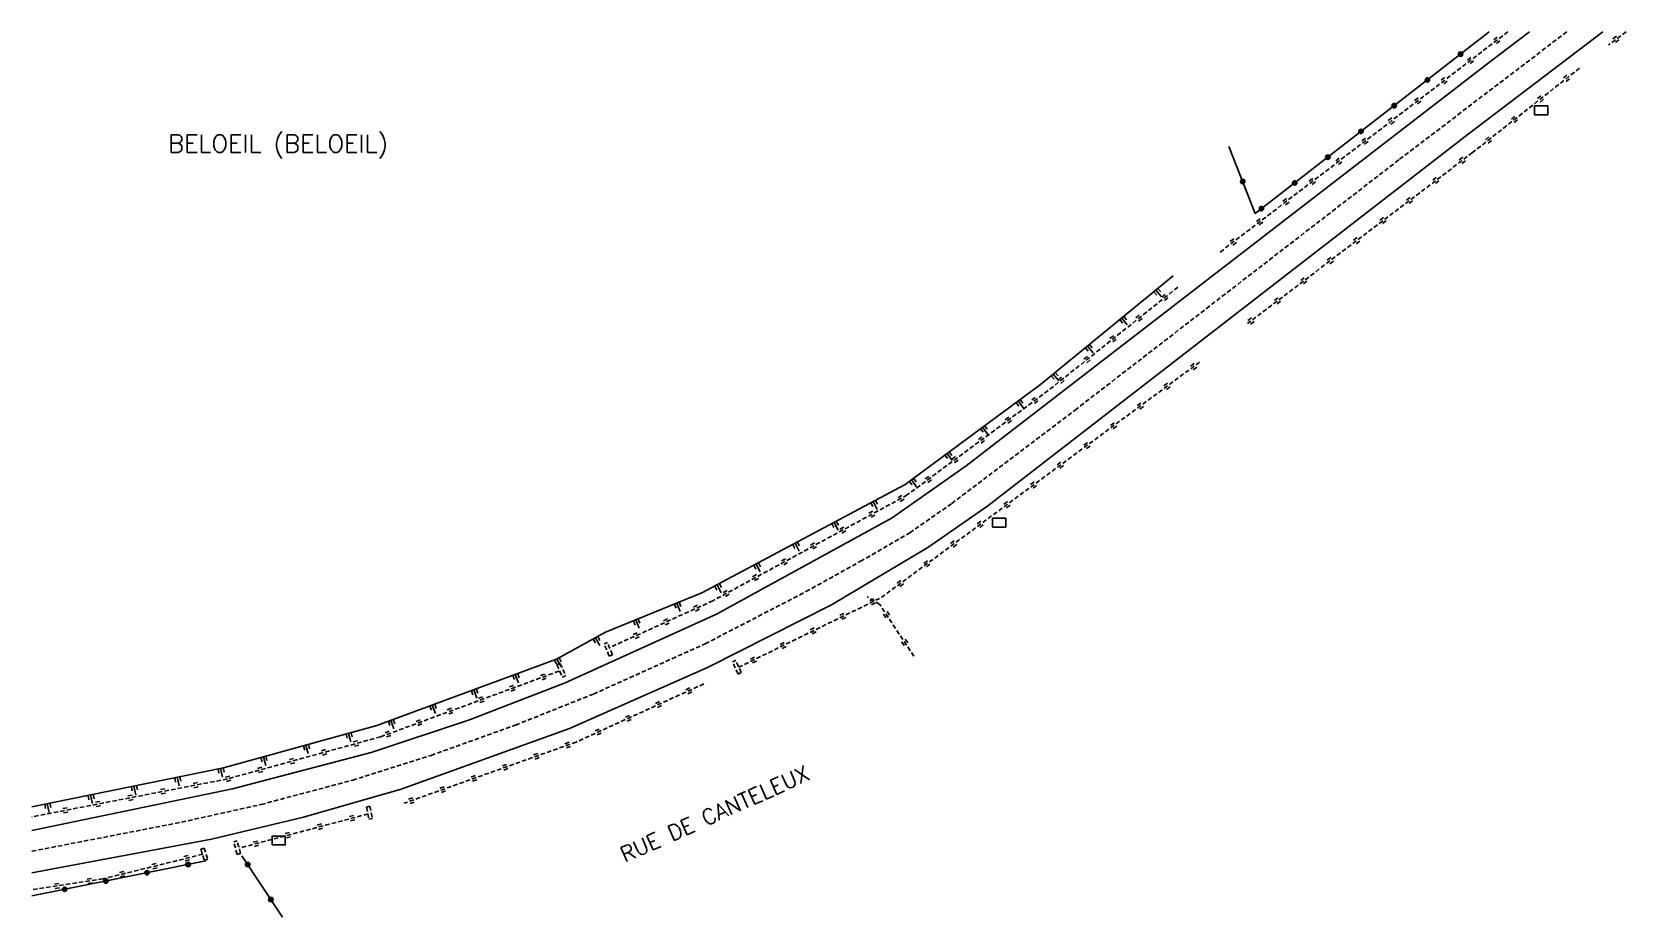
# Model space of a CAD drawing. Header units: millimetres. Extents: x 105000 to 106000, y 137997 to 139000.
# Drawn here: x 105000 to 105180.2, y 138899.9 to 139000 of the extents above; entities that cross this region are included whole.
import ezdxf
from ezdxf.enums import TextEntityAlignment as Align

# ---------------------------------------------------------------- set-up
doc = ezdxf.new("R2010")
doc.units = ezdxf.units.MM
doc.linetypes.add('DASHED', pattern=[0.75, 0.5, -0.25])
doc.layers.get('0').update_dxf_attribs({"linetype": 'CONTINUOUS'})
for name, color, linetype in [('W0001', 6, 'DASHED'), ('W0008', 7, 'CONTINUOUS'), ('W0112', 1, 'DASHED'), ('W0211', 2, 'CONTINUOUS'), ('W0220', 5, 'DASHED'), ('W0322', 7, 'CONTINUOUS'), ('W0980', 7, 'CONTINUOUS'), ('W0989', 7, 'CONTINUOUS'), ('W1471', 7, 'CONTINUOUS')]:
    doc.layers.add(name, color=color, linetype=linetype)
doc.styles.get("Standard").update_dxf_attribs({"font": 'romans.shx', "width": 0.85})

# ---------------------------------------------------------------- blocks, each defined once
blk = doc.blocks.new('T1471')
at = {"color": 0, "linetype": 'Continuous', "flags": 128}
blk.add_lwpolyline([(-0.75, -0.5), (-0.75, 0.5), (0.75, 0.5), (0.75, -0.5), (-0.75, -0.5)], dxfattribs=at)
blk = doc.blocks.new('t322o')
at = {"color": 0, "linetype": 'Continuous'}
for radius in [0.25, 0.15]:
    blk.add_circle((0, 0), radius, dxfattribs=at)
blk = doc.blocks.new('t220o')
at = {"color": 0, "linetype": 'Continuous'}
for p, q in [((-0.25, 0.25), (0.25, 0.25)), ((-0.25, -0.25), (0.25, -0.25))]:
    blk.add_line(p, q, dxfattribs=at)
blk = doc.blocks.new('t211o')
at = {"color": 0, "linetype": 'Continuous'}
for p, q in [((-0.29, 0.5), (-0.29, 0)), ((0, 1), (0, 0)), ((0.29, 0.5), (0.29, 0))]:
    blk.add_line(p, q, dxfattribs=at)

msp = doc.modelspace()

# ---------------------------------------------------------------- linework, layer by layer
at = {"layer": 'W0001'}
msp.add_lwpolyline([(105000, 138907.36), (105016.93, 138910.65), (105025.92, 138912.65), (105036.27, 138915.4), (105045.14, 138918.2), (105054.68, 138921.63), (105063.48, 138925.13), (105076.13, 138930.82), (105087.52, 138936.71), (105093.68, 138940.14), (105099.25, 138943.37), (105104, 138946.67), (105117.94, 138957.24), (105154.64, 138985.6), (105173.53, 139000)], dxfattribs=at)
at = {"layer": 'W0008'}
for points in [[(105000, 138909.7), (105022.68, 138914.41), (105038.35, 138918.54), (105049.46, 138922.22), (105060.3, 138926.42), (105077.42, 138934.16), (105097.28, 138945.04), (105105.62, 138950.92), (105164.8, 138996.59), (105169.32, 139000)], [(105000, 138904.93), (105020.29, 138908.71), (105030.72, 138911.2), (105041.76, 138914.37), (105060.78, 138921.23), (105076.39, 138928.14), (105090.4, 138935.23), (105101.31, 138941.7), (105108.1, 138946.43), (105162.39, 138988.45), (105177.62, 139000)]]:
    msp.add_lwpolyline(points, dxfattribs=at)
at = {"layer": 'W0112'}
for points in [[(105065.65, 138929.58), (105065.28, 138929.43), (105064.7, 138930.8), (105065.07, 138930.95), (105065.07, 138930.95), (105065.07, 138930.95), (105065.07, 138930.95), (105065.07, 138930.95), (105065.07, 138930.95), (105065.07, 138930.95), (105065.07, 138930.95), (105065.07, 138930.95), (105065.07, 138930.95), (105065.07, 138930.95), (105065.07, 138930.95), (105065.07, 138930.95), (105065.07, 138930.95), (105065.07, 138930.95), (105065.07, 138930.95), (105065.07, 138930.95), (105065.07, 138930.95), (105065.07, 138930.95), (105065.07, 138930.95), (105065.07, 138930.95), (105065.07, 138930.95), (105065.07, 138930.95), (105065.07, 138930.95), (105065.07, 138930.95), (105065.07, 138930.95), (105065.07, 138930.95), (105065.07, 138930.95), (105065.07, 138930.95), (105065.07, 138930.95), (105065.07, 138930.95), (105065.07, 138930.95), (105065.07, 138930.95), (105065.07, 138930.95), (105065.07, 138930.95), (105065.07, 138930.95), (105065.07, 138930.95), (105065.07, 138930.95), (105065.07, 138930.95), (105065.07, 138930.95), (105065.07, 138930.95), (105065.07, 138930.95), (105065.07, 138930.95), (105065.07, 138930.95), (105065.07, 138930.95), (105065.07, 138930.95), (105065.07, 138930.95), (105065.07, 138930.95), (105065.07, 138930.95), (105065.07, 138930.95), (105065.07, 138930.95), (105065.07, 138930.95), (105065.07, 138930.95), (105065.07, 138930.95), (105065.07, 138930.95), (105065.07, 138930.95), (105065.07, 138930.95), (105065.07, 138930.95), (105065.07, 138930.95), (105065.07, 138930.95), (105065.07, 138930.95), (105065.07, 138930.95), (105065.07, 138930.95), (105065.07, 138930.95), (105065.07, 138930.95), (105065.07, 138930.95), (105065.07, 138930.95), (105065.07, 138930.95), (105065.07, 138930.95), (105065.07, 138930.95), (105065.07, 138930.95), (105065.07, 138930.95), (105065.07, 138930.95), (105065.07, 138930.95), (105065.07, 138930.95), (105065.07, 138930.95), (105065.07, 138930.95), (105065.07, 138930.95), (105065.07, 138930.95), (105065.07, 138930.95), (105065.07, 138930.95), (105065.07, 138930.95), (105065.07, 138930.95), (105065.07, 138930.95), (105065.07, 138930.95), (105065.07, 138930.95), (105065.07, 138930.95), (105065.07, 138930.95), (105065.07, 138930.95), (105065.07, 138930.95), (105065.07, 138930.95), (105065.07, 138930.95), (105065.07, 138930.95), (105065.07, 138930.95), (105065.07, 138930.95), (105065.07, 138930.95), (105065.07, 138930.95), (105065.07, 138930.95), (105065.07, 138930.95), (105065.07, 138930.95), (105065.07, 138930.95), (105065.07, 138930.95), (105065.07, 138930.95), (105065.07, 138930.95), (105065.07, 138930.95), (105065.07, 138930.95), (105065.07, 138930.95), (105065.07, 138930.95), (105065.07, 138930.95), (105065.07, 138930.95), (105065.07, 138930.95), (105065.07, 138930.95), (105065.07, 138930.95), (105065.07, 138930.95), (105065.07, 138930.95), (105065.07, 138930.95), (105065.07, 138930.95)], [(105065.65, 138929.58), (105065.07, 138930.95), (105065.07, 138930.95), (105065.07, 138930.95), (105065.07, 138930.95), (105065.07, 138930.95), (105065.07, 138930.95), (105065.07, 138930.95), (105065.07, 138930.95), (105065.07, 138930.95), (105065.07, 138930.95), (105065.07, 138930.95), (105065.07, 138930.95), (105065.07, 138930.95), (105065.07, 138930.95), (105065.07, 138930.95), (105065.07, 138930.95), (105065.07, 138930.95), (105065.07, 138930.95), (105065.07, 138930.95), (105065.07, 138930.95), (105065.07, 138930.95), (105065.07, 138930.95), (105065.07, 138930.95), (105065.07, 138930.95), (105065.07, 138930.95), (105065.07, 138930.95), (105065.07, 138930.95), (105065.07, 138930.95), (105065.07, 138930.95), (105065.07, 138930.95), (105065.07, 138930.95), (105065.07, 138930.95), (105065.07, 138930.95), (105065.07, 138930.95), (105065.07, 138930.95), (105065.07, 138930.95), (105065.07, 138930.95), (105065.07, 138930.95), (105065.07, 138930.95), (105065.07, 138930.95), (105065.07, 138930.95), (105065.07, 138930.95), (105065.07, 138930.95), (105065.07, 138930.95), (105065.07, 138930.95), (105065.07, 138930.95), (105065.07, 138930.95), (105065.07, 138930.95), (105065.07, 138930.95), (105065.07, 138930.95), (105065.07, 138930.95), (105065.07, 138930.95), (105065.07, 138930.95), (105065.07, 138930.95), (105065.07, 138930.95), (105065.07, 138930.95), (105065.07, 138930.95), (105065.07, 138930.95), (105065.07, 138930.95), (105065.07, 138930.95), (105065.07, 138930.95), (105065.07, 138930.95), (105065.07, 138930.95), (105065.07, 138930.95), (105065.07, 138930.95), (105065.07, 138930.95), (105065.07, 138930.95), (105065.07, 138930.95), (105065.07, 138930.95), (105065.07, 138930.95), (105065.07, 138930.95), (105065.07, 138930.95), (105065.07, 138930.95), (105065.07, 138930.95), (105065.07, 138930.95), (105065.07, 138930.95), (105065.07, 138930.95), (105065.07, 138930.95), (105065.07, 138930.95), (105065.07, 138930.95), (105065.07, 138930.95), (105065.07, 138930.95), (105065.07, 138930.95), (105065.07, 138930.95), (105065.07, 138930.95), (105065.07, 138930.95), (105065.07, 138930.95), (105065.07, 138930.95), (105065.07, 138930.95), (105065.07, 138930.95), (105065.07, 138930.95), (105065.07, 138930.95), (105065.07, 138930.95), (105065.07, 138930.95), (105065.07, 138930.95), (105065.07, 138930.95), (105065.07, 138930.95), (105065.07, 138930.95), (105065.07, 138930.95), (105065.07, 138930.95), (105065.07, 138930.95), (105065.07, 138930.95), (105065.07, 138930.95), (105065.07, 138930.95), (105065.07, 138930.95), (105065.07, 138930.95), (105065.07, 138930.95), (105065.07, 138930.95), (105065.07, 138930.95), (105065.07, 138930.95), (105065.07, 138930.95), (105065.07, 138930.95), (105065.07, 138930.95), (105065.07, 138930.95), (105065.07, 138930.95), (105065.07, 138930.95), (105065.07, 138930.95), (105065.07, 138930.95), (105065.07, 138930.95)], [(105059.37, 138928.43), (105059.74, 138928.59), (105060.34, 138927.21), (105059.97, 138927.05), (105059.97, 138927.05), (105059.97, 138927.05), (105059.97, 138927.05), (105059.97, 138927.05), (105059.97, 138927.05), (105059.97, 138927.05), (105059.97, 138927.05), (105059.97, 138927.05), (105059.97, 138927.05), (105059.97, 138927.05), (105059.97, 138927.05), (105059.97, 138927.05), (105059.97, 138927.05), (105059.97, 138927.05), (105059.97, 138927.05), (105059.97, 138927.05), (105059.97, 138927.05), (105059.97, 138927.05), (105059.97, 138927.05), (105059.97, 138927.05), (105059.97, 138927.05), (105059.97, 138927.05), (105059.97, 138927.05), (105059.97, 138927.05), (105059.97, 138927.05), (105059.97, 138927.05), (105059.97, 138927.05), (105059.97, 138927.05), (105059.97, 138927.05), (105059.97, 138927.05), (105059.97, 138927.05), (105059.97, 138927.05), (105059.97, 138927.05), (105059.97, 138927.05), (105059.97, 138927.05), (105059.97, 138927.05), (105059.97, 138927.05), (105059.97, 138927.05), (105059.97, 138927.05), (105059.97, 138927.05), (105059.97, 138927.05), (105059.97, 138927.05), (105059.97, 138927.05), (105059.97, 138927.05), (105059.97, 138927.05), (105059.97, 138927.05), (105059.97, 138927.05), (105059.97, 138927.05), (105059.97, 138927.05), (105059.97, 138927.05), (105059.97, 138927.05), (105059.97, 138927.05), (105059.97, 138927.05), (105059.97, 138927.05), (105059.97, 138927.05), (105059.97, 138927.05), (105059.97, 138927.05), (105059.97, 138927.05), (105059.97, 138927.05), (105059.97, 138927.05), (105059.97, 138927.05), (105059.97, 138927.05), (105059.97, 138927.05), (105059.97, 138927.05), (105059.97, 138927.05), (105059.97, 138927.05), (105059.97, 138927.05), (105059.97, 138927.05), (105059.97, 138927.05), (105059.97, 138927.05), (105059.97, 138927.05), (105059.97, 138927.05), (105059.97, 138927.05), (105059.97, 138927.05), (105059.97, 138927.05), (105059.97, 138927.05), (105059.97, 138927.05), (105059.97, 138927.05), (105059.97, 138927.05), (105059.97, 138927.05), (105059.97, 138927.05), (105059.97, 138927.05), (105059.97, 138927.05), (105059.97, 138927.05), (105059.97, 138927.05), (105059.97, 138927.05), (105059.97, 138927.05), (105059.97, 138927.05), (105059.97, 138927.05), (105059.97, 138927.05), (105059.97, 138927.05), (105059.97, 138927.05), (105059.97, 138927.05), (105059.97, 138927.05), (105059.97, 138927.05), (105059.97, 138927.05), (105059.97, 138927.05), (105059.97, 138927.05), (105059.97, 138927.05), (105059.97, 138927.05), (105059.97, 138927.05), (105059.97, 138927.05), (105059.97, 138927.05), (105059.97, 138927.05), (105059.97, 138927.05), (105059.97, 138927.05), (105059.97, 138927.05), (105059.97, 138927.05), (105059.97, 138927.05), (105059.97, 138927.05), (105059.97, 138927.05), (105059.97, 138927.05), (105059.97, 138927.05), (105059.97, 138927.05), (105059.97, 138927.05), (105059.97, 138927.05)], [(105059.37, 138928.43), (105059.97, 138927.05), (105059.97, 138927.05), (105059.97, 138927.05), (105059.97, 138927.05), (105059.97, 138927.05), (105059.97, 138927.05), (105059.97, 138927.05), (105059.97, 138927.05), (105059.97, 138927.05), (105059.97, 138927.05), (105059.97, 138927.05), (105059.97, 138927.05), (105059.97, 138927.05), (105059.97, 138927.05), (105059.97, 138927.05), (105059.97, 138927.05), (105059.97, 138927.05), (105059.97, 138927.05), (105059.97, 138927.05), (105059.97, 138927.05), (105059.97, 138927.05), (105059.97, 138927.05), (105059.97, 138927.05), (105059.97, 138927.05), (105059.97, 138927.05), (105059.97, 138927.05), (105059.97, 138927.05), (105059.97, 138927.05), (105059.97, 138927.05), (105059.97, 138927.05), (105059.97, 138927.05), (105059.97, 138927.05), (105059.97, 138927.05), (105059.97, 138927.05), (105059.97, 138927.05), (105059.97, 138927.05), (105059.97, 138927.05), (105059.97, 138927.05), (105059.97, 138927.05), (105059.97, 138927.05), (105059.97, 138927.05), (105059.97, 138927.05), (105059.97, 138927.05), (105059.97, 138927.05), (105059.97, 138927.05), (105059.97, 138927.05), (105059.97, 138927.05), (105059.97, 138927.05), (105059.97, 138927.05), (105059.97, 138927.05), (105059.97, 138927.05), (105059.97, 138927.05), (105059.97, 138927.05), (105059.97, 138927.05), (105059.97, 138927.05), (105059.97, 138927.05), (105059.97, 138927.05), (105059.97, 138927.05), (105059.97, 138927.05), (105059.97, 138927.05), (105059.97, 138927.05), (105059.97, 138927.05), (105059.97, 138927.05), (105059.97, 138927.05), (105059.97, 138927.05), (105059.97, 138927.05), (105059.97, 138927.05), (105059.97, 138927.05), (105059.97, 138927.05), (105059.97, 138927.05), (105059.97, 138927.05), (105059.97, 138927.05), (105059.97, 138927.05), (105059.97, 138927.05), (105059.97, 138927.05), (105059.97, 138927.05), (105059.97, 138927.05), (105059.97, 138927.05), (105059.97, 138927.05), (105059.97, 138927.05), (105059.97, 138927.05), (105059.97, 138927.05), (105059.97, 138927.05), (105059.97, 138927.05), (105059.97, 138927.05), (105059.97, 138927.05), (105059.97, 138927.05), (105059.97, 138927.05), (105059.97, 138927.05), (105059.97, 138927.05), (105059.97, 138927.05), (105059.97, 138927.05), (105059.97, 138927.05), (105059.97, 138927.05), (105059.97, 138927.05), (105059.97, 138927.05), (105059.97, 138927.05), (105059.97, 138927.05), (105059.97, 138927.05), (105059.97, 138927.05), (105059.97, 138927.05), (105059.97, 138927.05), (105059.97, 138927.05), (105059.97, 138927.05), (105059.97, 138927.05), (105059.97, 138927.05), (105059.97, 138927.05), (105059.97, 138927.05), (105059.97, 138927.05), (105059.97, 138927.05), (105059.97, 138927.05), (105059.97, 138927.05), (105059.97, 138927.05), (105059.97, 138927.05), (105059.97, 138927.05), (105059.97, 138927.05), (105059.97, 138927.05), (105059.97, 138927.05), (105059.97, 138927.05)], [(105080.2, 138927.57), (105079.84, 138927.4), (105079.21, 138928.78), (105079.57, 138928.94), (105079.57, 138928.94), (105079.57, 138928.94), (105079.57, 138928.94), (105079.57, 138928.94), (105079.57, 138928.94), (105079.57, 138928.94), (105079.57, 138928.94), (105079.57, 138928.94), (105079.57, 138928.94), (105079.57, 138928.94), (105079.57, 138928.94), (105079.57, 138928.94), (105079.57, 138928.94), (105079.57, 138928.94), (105079.57, 138928.94), (105079.57, 138928.94), (105079.57, 138928.94), (105079.57, 138928.94), (105079.57, 138928.94), (105079.57, 138928.94), (105079.57, 138928.94), (105079.57, 138928.94), (105079.57, 138928.94), (105079.57, 138928.94), (105079.57, 138928.94), (105079.57, 138928.94), (105079.57, 138928.94), (105079.57, 138928.94), (105079.57, 138928.94), (105079.57, 138928.94), (105079.57, 138928.94), (105079.57, 138928.94), (105079.57, 138928.94), (105079.57, 138928.94), (105079.57, 138928.94), (105079.57, 138928.94), (105079.57, 138928.94), (105079.57, 138928.94), (105079.57, 138928.94), (105079.57, 138928.94), (105079.57, 138928.94), (105079.57, 138928.94), (105079.57, 138928.94), (105079.57, 138928.94), (105079.57, 138928.94), (105079.57, 138928.94), (105079.57, 138928.94), (105079.57, 138928.94), (105079.57, 138928.94), (105079.57, 138928.94), (105079.57, 138928.94), (105079.57, 138928.94), (105079.57, 138928.94), (105079.57, 138928.94), (105079.57, 138928.94), (105079.57, 138928.94), (105079.57, 138928.94), (105079.57, 138928.94), (105079.57, 138928.94), (105079.57, 138928.94), (105079.57, 138928.94), (105079.57, 138928.94), (105079.57, 138928.94), (105079.57, 138928.94), (105079.57, 138928.94), (105079.57, 138928.94), (105079.57, 138928.94), (105079.57, 138928.94), (105079.57, 138928.94), (105079.57, 138928.94), (105079.57, 138928.94), (105079.57, 138928.94), (105079.57, 138928.94), (105079.57, 138928.94), (105079.57, 138928.94), (105079.57, 138928.94), (105079.57, 138928.94), (105079.57, 138928.94), (105079.57, 138928.94), (105079.57, 138928.94), (105079.57, 138928.94), (105079.57, 138928.94), (105079.57, 138928.94), (105079.57, 138928.94), (105079.57, 138928.94), (105079.57, 138928.94), (105079.57, 138928.94), (105079.57, 138928.94), (105079.57, 138928.94), (105079.57, 138928.94), (105079.57, 138928.94), (105079.57, 138928.94), (105079.57, 138928.94), (105079.57, 138928.94), (105079.57, 138928.94), (105079.57, 138928.94), (105079.57, 138928.94), (105079.57, 138928.94), (105079.57, 138928.94), (105079.57, 138928.94), (105079.57, 138928.94), (105079.57, 138928.94), (105079.57, 138928.94), (105079.57, 138928.94), (105079.57, 138928.94), (105079.57, 138928.94), (105079.57, 138928.94), (105079.57, 138928.94), (105079.57, 138928.94), (105079.57, 138928.94), (105079.57, 138928.94), (105079.57, 138928.94), (105079.57, 138928.94), (105079.57, 138928.94), (105079.57, 138928.94), (105079.57, 138928.94)], [(105080.2, 138927.57), (105079.57, 138928.94), (105079.57, 138928.94), (105079.57, 138928.94), (105079.57, 138928.94), (105079.57, 138928.94), (105079.57, 138928.94), (105079.57, 138928.94), (105079.57, 138928.94), (105079.57, 138928.94), (105079.57, 138928.94), (105079.57, 138928.94), (105079.57, 138928.94), (105079.57, 138928.94), (105079.57, 138928.94), (105079.57, 138928.94), (105079.57, 138928.94), (105079.57, 138928.94), (105079.57, 138928.94), (105079.57, 138928.94), (105079.57, 138928.94), (105079.57, 138928.94), (105079.57, 138928.94), (105079.57, 138928.94), (105079.57, 138928.94), (105079.57, 138928.94), (105079.57, 138928.94), (105079.57, 138928.94), (105079.57, 138928.94), (105079.57, 138928.94), (105079.57, 138928.94), (105079.57, 138928.94), (105079.57, 138928.94), (105079.57, 138928.94), (105079.57, 138928.94), (105079.57, 138928.94), (105079.57, 138928.94), (105079.57, 138928.94), (105079.57, 138928.94), (105079.57, 138928.94), (105079.57, 138928.94), (105079.57, 138928.94), (105079.57, 138928.94), (105079.57, 138928.94), (105079.57, 138928.94), (105079.57, 138928.94), (105079.57, 138928.94), (105079.57, 138928.94), (105079.57, 138928.94), (105079.57, 138928.94), (105079.57, 138928.94), (105079.57, 138928.94), (105079.57, 138928.94), (105079.57, 138928.94), (105079.57, 138928.94), (105079.57, 138928.94), (105079.57, 138928.94), (105079.57, 138928.94), (105079.57, 138928.94), (105079.57, 138928.94), (105079.57, 138928.94), (105079.57, 138928.94), (105079.57, 138928.94), (105079.57, 138928.94), (105079.57, 138928.94), (105079.57, 138928.94), (105079.57, 138928.94), (105079.57, 138928.94), (105079.57, 138928.94), (105079.57, 138928.94), (105079.57, 138928.94), (105079.57, 138928.94), (105079.57, 138928.94), (105079.57, 138928.94), (105079.57, 138928.94), (105079.57, 138928.94), (105079.57, 138928.94), (105079.57, 138928.94), (105079.57, 138928.94), (105079.57, 138928.94), (105079.57, 138928.94), (105079.57, 138928.94), (105079.57, 138928.94), (105079.57, 138928.94), (105079.57, 138928.94), (105079.57, 138928.94), (105079.57, 138928.94), (105079.57, 138928.94), (105079.57, 138928.94), (105079.57, 138928.94), (105079.57, 138928.94), (105079.57, 138928.94), (105079.57, 138928.94), (105079.57, 138928.94), (105079.57, 138928.94), (105079.57, 138928.94), (105079.57, 138928.94), (105079.57, 138928.94), (105079.57, 138928.94), (105079.57, 138928.94), (105079.57, 138928.94), (105079.57, 138928.94), (105079.57, 138928.94), (105079.57, 138928.94), (105079.57, 138928.94), (105079.57, 138928.94), (105079.57, 138928.94), (105079.57, 138928.94), (105079.57, 138928.94), (105079.57, 138928.94), (105079.57, 138928.94), (105079.57, 138928.94), (105079.57, 138928.94), (105079.57, 138928.94), (105079.57, 138928.94), (105079.57, 138928.94), (105079.57, 138928.94), (105079.57, 138928.94), (105079.57, 138928.94), (105079.57, 138928.94)], [(105037.83, 138912.36), (105038.22, 138912.44), (105038.5, 138911.05), (105038.11, 138910.97), (105038.11, 138910.97), (105038.11, 138910.97), (105038.11, 138910.97), (105038.11, 138910.97), (105038.11, 138910.97), (105038.11, 138910.97), (105038.11, 138910.97), (105038.11, 138910.97), (105038.11, 138910.97), (105038.11, 138910.97), (105038.11, 138910.97), (105038.11, 138910.97), (105038.11, 138910.97), (105038.11, 138910.97), (105038.11, 138910.97), (105038.11, 138910.97), (105038.11, 138910.97), (105038.11, 138910.97), (105038.11, 138910.97), (105038.11, 138910.97), (105038.11, 138910.97), (105038.11, 138910.97), (105038.11, 138910.97), (105038.11, 138910.97), (105038.11, 138910.97), (105038.11, 138910.97), (105038.11, 138910.97), (105038.11, 138910.97), (105038.11, 138910.97), (105038.11, 138910.97), (105038.11, 138910.97), (105038.11, 138910.97), (105038.11, 138910.97), (105038.11, 138910.97), (105038.11, 138910.97), (105038.11, 138910.97), (105038.11, 138910.97), (105038.11, 138910.97), (105038.11, 138910.97), (105038.11, 138910.97), (105038.11, 138910.97), (105038.11, 138910.97), (105038.11, 138910.97), (105038.11, 138910.97), (105038.11, 138910.97), (105038.11, 138910.97), (105038.11, 138910.97), (105038.11, 138910.97), (105038.11, 138910.97), (105038.11, 138910.97), (105038.11, 138910.97), (105038.11, 138910.97), (105038.11, 138910.97), (105038.11, 138910.97), (105038.11, 138910.97), (105038.11, 138910.97), (105038.11, 138910.97), (105038.11, 138910.97), (105038.11, 138910.97), (105038.11, 138910.97), (105038.11, 138910.97), (105038.11, 138910.97), (105038.11, 138910.97), (105038.11, 138910.97), (105038.11, 138910.97), (105038.11, 138910.97), (105038.11, 138910.97), (105038.11, 138910.97), (105038.11, 138910.97), (105038.11, 138910.97), (105038.11, 138910.97), (105038.11, 138910.97), (105038.11, 138910.97), (105038.11, 138910.97), (105038.11, 138910.97), (105038.11, 138910.97), (105038.11, 138910.97), (105038.11, 138910.97), (105038.11, 138910.97), (105038.11, 138910.97), (105038.11, 138910.97), (105038.11, 138910.97), (105038.11, 138910.97), (105038.11, 138910.97), (105038.11, 138910.97), (105038.11, 138910.97), (105038.11, 138910.97), (105038.11, 138910.97), (105038.11, 138910.97), (105038.11, 138910.97), (105038.11, 138910.97), (105038.11, 138910.97), (105038.11, 138910.97), (105038.11, 138910.97), (105038.11, 138910.97), (105038.11, 138910.97), (105038.11, 138910.97), (105038.11, 138910.97), (105038.11, 138910.97), (105038.11, 138910.97), (105038.11, 138910.97), (105038.11, 138910.97), (105038.11, 138910.97), (105038.11, 138910.97), (105038.11, 138910.97), (105038.11, 138910.97), (105038.11, 138910.97), (105038.11, 138910.97), (105038.11, 138910.97), (105038.11, 138910.97), (105038.11, 138910.97), (105038.11, 138910.97), (105038.11, 138910.97), (105038.11, 138910.97), (105038.11, 138910.97), (105038.11, 138910.97)], [(105037.83, 138912.36), (105038.11, 138910.97), (105038.11, 138910.97), (105038.11, 138910.97), (105038.11, 138910.97), (105038.11, 138910.97), (105038.11, 138910.97), (105038.11, 138910.97), (105038.11, 138910.97), (105038.11, 138910.97), (105038.11, 138910.97), (105038.11, 138910.97), (105038.11, 138910.97), (105038.11, 138910.97), (105038.11, 138910.97), (105038.11, 138910.97), (105038.11, 138910.97), (105038.11, 138910.97), (105038.11, 138910.97), (105038.11, 138910.97), (105038.11, 138910.97), (105038.11, 138910.97), (105038.11, 138910.97), (105038.11, 138910.97), (105038.11, 138910.97), (105038.11, 138910.97), (105038.11, 138910.97), (105038.11, 138910.97), (105038.11, 138910.97), (105038.11, 138910.97), (105038.11, 138910.97), (105038.11, 138910.97), (105038.11, 138910.97), (105038.11, 138910.97), (105038.11, 138910.97), (105038.11, 138910.97), (105038.11, 138910.97), (105038.11, 138910.97), (105038.11, 138910.97), (105038.11, 138910.97), (105038.11, 138910.97), (105038.11, 138910.97), (105038.11, 138910.97), (105038.11, 138910.97), (105038.11, 138910.97), (105038.11, 138910.97), (105038.11, 138910.97), (105038.11, 138910.97), (105038.11, 138910.97), (105038.11, 138910.97), (105038.11, 138910.97), (105038.11, 138910.97), (105038.11, 138910.97), (105038.11, 138910.97), (105038.11, 138910.97), (105038.11, 138910.97), (105038.11, 138910.97), (105038.11, 138910.97), (105038.11, 138910.97), (105038.11, 138910.97), (105038.11, 138910.97), (105038.11, 138910.97), (105038.11, 138910.97), (105038.11, 138910.97), (105038.11, 138910.97), (105038.11, 138910.97), (105038.11, 138910.97), (105038.11, 138910.97), (105038.11, 138910.97), (105038.11, 138910.97), (105038.11, 138910.97), (105038.11, 138910.97), (105038.11, 138910.97), (105038.11, 138910.97), (105038.11, 138910.97), (105038.11, 138910.97), (105038.11, 138910.97), (105038.11, 138910.97), (105038.11, 138910.97), (105038.11, 138910.97), (105038.11, 138910.97), (105038.11, 138910.97), (105038.11, 138910.97), (105038.11, 138910.97), (105038.11, 138910.97), (105038.11, 138910.97), (105038.11, 138910.97), (105038.11, 138910.97), (105038.11, 138910.97), (105038.11, 138910.97), (105038.11, 138910.97), (105038.11, 138910.97), (105038.11, 138910.97), (105038.11, 138910.97), (105038.11, 138910.97), (105038.11, 138910.97), (105038.11, 138910.97), (105038.11, 138910.97), (105038.11, 138910.97), (105038.11, 138910.97), (105038.11, 138910.97), (105038.11, 138910.97), (105038.11, 138910.97), (105038.11, 138910.97), (105038.11, 138910.97), (105038.11, 138910.97), (105038.11, 138910.97), (105038.11, 138910.97), (105038.11, 138910.97), (105038.11, 138910.97), (105038.11, 138910.97), (105038.11, 138910.97), (105038.11, 138910.97), (105038.11, 138910.97), (105038.11, 138910.97), (105038.11, 138910.97), (105038.11, 138910.97), (105038.11, 138910.97), (105038.11, 138910.97), (105038.11, 138910.97)], [(105023.59, 138907.12), (105023.21, 138907.01), (105022.82, 138908.41), (105023.2, 138908.52), (105023.2, 138908.52), (105023.2, 138908.52), (105023.2, 138908.52), (105023.2, 138908.52), (105023.2, 138908.52), (105023.2, 138908.52), (105023.2, 138908.52), (105023.2, 138908.52), (105023.2, 138908.52), (105023.2, 138908.52), (105023.2, 138908.52), (105023.2, 138908.52), (105023.2, 138908.52), (105023.2, 138908.52), (105023.2, 138908.52), (105023.2, 138908.52), (105023.2, 138908.52), (105023.2, 138908.52), (105023.2, 138908.52), (105023.2, 138908.52), (105023.2, 138908.52), (105023.2, 138908.52), (105023.2, 138908.52), (105023.2, 138908.52), (105023.2, 138908.52), (105023.2, 138908.52), (105023.2, 138908.52), (105023.2, 138908.52), (105023.2, 138908.52), (105023.2, 138908.52), (105023.2, 138908.52), (105023.2, 138908.52), (105023.2, 138908.52), (105023.2, 138908.52), (105023.2, 138908.52), (105023.2, 138908.52), (105023.2, 138908.52), (105023.2, 138908.52), (105023.2, 138908.52), (105023.2, 138908.52), (105023.2, 138908.52), (105023.2, 138908.52), (105023.2, 138908.52), (105023.2, 138908.52), (105023.2, 138908.52), (105023.2, 138908.52), (105023.2, 138908.52), (105023.2, 138908.52), (105023.2, 138908.52), (105023.2, 138908.52), (105023.2, 138908.52), (105023.2, 138908.52), (105023.2, 138908.52), (105023.2, 138908.52), (105023.2, 138908.52), (105023.2, 138908.52), (105023.2, 138908.52), (105023.2, 138908.52), (105023.2, 138908.52), (105023.2, 138908.52), (105023.2, 138908.52), (105023.2, 138908.52), (105023.2, 138908.52), (105023.2, 138908.52), (105023.2, 138908.52), (105023.2, 138908.52), (105023.2, 138908.52), (105023.2, 138908.52), (105023.2, 138908.52), (105023.2, 138908.52), (105023.2, 138908.52), (105023.2, 138908.52), (105023.2, 138908.52), (105023.2, 138908.52), (105023.2, 138908.52), (105023.2, 138908.52), (105023.2, 138908.52), (105023.2, 138908.52), (105023.2, 138908.52), (105023.2, 138908.52), (105023.2, 138908.52), (105023.2, 138908.52), (105023.2, 138908.52), (105023.2, 138908.52), (105023.2, 138908.52), (105023.2, 138908.52), (105023.2, 138908.52), (105023.2, 138908.52), (105023.2, 138908.52), (105023.2, 138908.52), (105023.2, 138908.52), (105023.2, 138908.52), (105023.2, 138908.52), (105023.2, 138908.52), (105023.2, 138908.52), (105023.2, 138908.52), (105023.2, 138908.52), (105023.2, 138908.52), (105023.2, 138908.52), (105023.2, 138908.52), (105023.2, 138908.52), (105023.2, 138908.52), (105023.2, 138908.52), (105023.2, 138908.52), (105023.2, 138908.52), (105023.2, 138908.52), (105023.2, 138908.52), (105023.2, 138908.52), (105023.2, 138908.52), (105023.2, 138908.52), (105023.2, 138908.52), (105023.2, 138908.52), (105023.2, 138908.52), (105023.2, 138908.52), (105023.2, 138908.52), (105023.2, 138908.52)], [(105023.59, 138907.12), (105023.2, 138908.52), (105023.2, 138908.52), (105023.2, 138908.52), (105023.2, 138908.52), (105023.2, 138908.52), (105023.2, 138908.52), (105023.2, 138908.52), (105023.2, 138908.52), (105023.2, 138908.52), (105023.2, 138908.52), (105023.2, 138908.52), (105023.2, 138908.52), (105023.2, 138908.52), (105023.2, 138908.52), (105023.2, 138908.52), (105023.2, 138908.52), (105023.2, 138908.52), (105023.2, 138908.52), (105023.2, 138908.52), (105023.2, 138908.52), (105023.2, 138908.52), (105023.2, 138908.52), (105023.2, 138908.52), (105023.2, 138908.52), (105023.2, 138908.52), (105023.2, 138908.52), (105023.2, 138908.52), (105023.2, 138908.52), (105023.2, 138908.52), (105023.2, 138908.52), (105023.2, 138908.52), (105023.2, 138908.52), (105023.2, 138908.52), (105023.2, 138908.52), (105023.2, 138908.52), (105023.2, 138908.52), (105023.2, 138908.52), (105023.2, 138908.52), (105023.2, 138908.52), (105023.2, 138908.52), (105023.2, 138908.52), (105023.2, 138908.52), (105023.2, 138908.52), (105023.2, 138908.52), (105023.2, 138908.52), (105023.2, 138908.52), (105023.2, 138908.52), (105023.2, 138908.52), (105023.2, 138908.52), (105023.2, 138908.52), (105023.2, 138908.52), (105023.2, 138908.52), (105023.2, 138908.52), (105023.2, 138908.52), (105023.2, 138908.52), (105023.2, 138908.52), (105023.2, 138908.52), (105023.2, 138908.52), (105023.2, 138908.52), (105023.2, 138908.52), (105023.2, 138908.52), (105023.2, 138908.52), (105023.2, 138908.52), (105023.2, 138908.52), (105023.2, 138908.52), (105023.2, 138908.52), (105023.2, 138908.52), (105023.2, 138908.52), (105023.2, 138908.52), (105023.2, 138908.52), (105023.2, 138908.52), (105023.2, 138908.52), (105023.2, 138908.52), (105023.2, 138908.52), (105023.2, 138908.52), (105023.2, 138908.52), (105023.2, 138908.52), (105023.2, 138908.52), (105023.2, 138908.52), (105023.2, 138908.52), (105023.2, 138908.52), (105023.2, 138908.52), (105023.2, 138908.52), (105023.2, 138908.52), (105023.2, 138908.52), (105023.2, 138908.52), (105023.2, 138908.52), (105023.2, 138908.52), (105023.2, 138908.52), (105023.2, 138908.52), (105023.2, 138908.52), (105023.2, 138908.52), (105023.2, 138908.52), (105023.2, 138908.52), (105023.2, 138908.52), (105023.2, 138908.52), (105023.2, 138908.52), (105023.2, 138908.52), (105023.2, 138908.52), (105023.2, 138908.52), (105023.2, 138908.52), (105023.2, 138908.52), (105023.2, 138908.52), (105023.2, 138908.52), (105023.2, 138908.52), (105023.2, 138908.52), (105023.2, 138908.52), (105023.2, 138908.52), (105023.2, 138908.52), (105023.2, 138908.52), (105023.2, 138908.52), (105023.2, 138908.52), (105023.2, 138908.52), (105023.2, 138908.52), (105023.2, 138908.52), (105023.2, 138908.52), (105023.2, 138908.52), (105023.2, 138908.52), (105023.2, 138908.52)], [(105019.1, 138907.59), (105019.48, 138907.72), (105019.9, 138906.45), (105019.52, 138906.33), (105019.52, 138906.33), (105019.52, 138906.33), (105019.52, 138906.33), (105019.52, 138906.33), (105019.52, 138906.33), (105019.52, 138906.33), (105019.52, 138906.33), (105019.52, 138906.33), (105019.52, 138906.33), (105019.52, 138906.33), (105019.52, 138906.33), (105019.52, 138906.33), (105019.52, 138906.33), (105019.52, 138906.33), (105019.52, 138906.33), (105019.52, 138906.33), (105019.52, 138906.33), (105019.52, 138906.33), (105019.52, 138906.33), (105019.52, 138906.33), (105019.52, 138906.33), (105019.52, 138906.33), (105019.52, 138906.33), (105019.52, 138906.33), (105019.52, 138906.33), (105019.52, 138906.33), (105019.52, 138906.33), (105019.52, 138906.33), (105019.52, 138906.33), (105019.52, 138906.33), (105019.52, 138906.33), (105019.52, 138906.33), (105019.52, 138906.33), (105019.52, 138906.33), (105019.52, 138906.33), (105019.52, 138906.33), (105019.52, 138906.33), (105019.52, 138906.33), (105019.52, 138906.33), (105019.52, 138906.33), (105019.52, 138906.33), (105019.52, 138906.33), (105019.52, 138906.33), (105019.52, 138906.33), (105019.52, 138906.33), (105019.52, 138906.33), (105019.52, 138906.33), (105019.52, 138906.33), (105019.52, 138906.33), (105019.52, 138906.33), (105019.52, 138906.33), (105019.52, 138906.33), (105019.52, 138906.33), (105019.52, 138906.33), (105019.52, 138906.33), (105019.52, 138906.33), (105019.52, 138906.33), (105019.52, 138906.33), (105019.52, 138906.33), (105019.52, 138906.33), (105019.52, 138906.33), (105019.52, 138906.33), (105019.52, 138906.33), (105019.52, 138906.33), (105019.52, 138906.33), (105019.52, 138906.33), (105019.52, 138906.33), (105019.52, 138906.33), (105019.52, 138906.33), (105019.52, 138906.33), (105019.52, 138906.33), (105019.52, 138906.33), (105019.52, 138906.33), (105019.52, 138906.33), (105019.52, 138906.33), (105019.52, 138906.33), (105019.52, 138906.33), (105019.52, 138906.33), (105019.52, 138906.33), (105019.52, 138906.33), (105019.52, 138906.33), (105019.52, 138906.33), (105019.52, 138906.33), (105019.52, 138906.33), (105019.52, 138906.33), (105019.52, 138906.33), (105019.52, 138906.33), (105019.52, 138906.33), (105019.52, 138906.33), (105019.52, 138906.33), (105019.52, 138906.33), (105019.52, 138906.33), (105019.52, 138906.33), (105019.52, 138906.33), (105019.52, 138906.33), (105019.52, 138906.33), (105019.52, 138906.33), (105019.52, 138906.33), (105019.52, 138906.33), (105019.52, 138906.33), (105019.52, 138906.33), (105019.52, 138906.33), (105019.52, 138906.33), (105019.52, 138906.33), (105019.52, 138906.33), (105019.52, 138906.33), (105019.52, 138906.33), (105019.52, 138906.33), (105019.52, 138906.33), (105019.52, 138906.33), (105019.52, 138906.33), (105019.52, 138906.33), (105019.52, 138906.33), (105019.52, 138906.33), (105019.52, 138906.33), (105019.52, 138906.33)], [(105019.1, 138907.59), (105019.52, 138906.33), (105019.52, 138906.33), (105019.52, 138906.33), (105019.52, 138906.33), (105019.52, 138906.33), (105019.52, 138906.33), (105019.52, 138906.33), (105019.52, 138906.33), (105019.52, 138906.33), (105019.52, 138906.33), (105019.52, 138906.33), (105019.52, 138906.33), (105019.52, 138906.33), (105019.52, 138906.33), (105019.52, 138906.33), (105019.52, 138906.33), (105019.52, 138906.33), (105019.52, 138906.33), (105019.52, 138906.33), (105019.52, 138906.33), (105019.52, 138906.33), (105019.52, 138906.33), (105019.52, 138906.33), (105019.52, 138906.33), (105019.52, 138906.33), (105019.52, 138906.33), (105019.52, 138906.33), (105019.52, 138906.33), (105019.52, 138906.33), (105019.52, 138906.33), (105019.52, 138906.33), (105019.52, 138906.33), (105019.52, 138906.33), (105019.52, 138906.33), (105019.52, 138906.33), (105019.52, 138906.33), (105019.52, 138906.33), (105019.52, 138906.33), (105019.52, 138906.33), (105019.52, 138906.33), (105019.52, 138906.33), (105019.52, 138906.33), (105019.52, 138906.33), (105019.52, 138906.33), (105019.52, 138906.33), (105019.52, 138906.33), (105019.52, 138906.33), (105019.52, 138906.33), (105019.52, 138906.33), (105019.52, 138906.33), (105019.52, 138906.33), (105019.52, 138906.33), (105019.52, 138906.33), (105019.52, 138906.33), (105019.52, 138906.33), (105019.52, 138906.33), (105019.52, 138906.33), (105019.52, 138906.33), (105019.52, 138906.33), (105019.52, 138906.33), (105019.52, 138906.33), (105019.52, 138906.33), (105019.52, 138906.33), (105019.52, 138906.33), (105019.52, 138906.33), (105019.52, 138906.33), (105019.52, 138906.33), (105019.52, 138906.33), (105019.52, 138906.33), (105019.52, 138906.33), (105019.52, 138906.33), (105019.52, 138906.33), (105019.52, 138906.33), (105019.52, 138906.33), (105019.52, 138906.33), (105019.52, 138906.33), (105019.52, 138906.33), (105019.52, 138906.33), (105019.52, 138906.33), (105019.52, 138906.33), (105019.52, 138906.33), (105019.52, 138906.33), (105019.52, 138906.33), (105019.52, 138906.33), (105019.52, 138906.33), (105019.52, 138906.33), (105019.52, 138906.33), (105019.52, 138906.33), (105019.52, 138906.33), (105019.52, 138906.33), (105019.52, 138906.33), (105019.52, 138906.33), (105019.52, 138906.33), (105019.52, 138906.33), (105019.52, 138906.33), (105019.52, 138906.33), (105019.52, 138906.33), (105019.52, 138906.33), (105019.52, 138906.33), (105019.52, 138906.33), (105019.52, 138906.33), (105019.52, 138906.33), (105019.52, 138906.33), (105019.52, 138906.33), (105019.52, 138906.33), (105019.52, 138906.33), (105019.52, 138906.33), (105019.52, 138906.33), (105019.52, 138906.33), (105019.52, 138906.33), (105019.52, 138906.33), (105019.52, 138906.33), (105019.52, 138906.33), (105019.52, 138906.33), (105019.52, 138906.33), (105019.52, 138906.33), (105019.52, 138906.33), (105019.52, 138906.33), (105019.52, 138906.33)]]:
    msp.add_lwpolyline(points, dxfattribs=at)
at = {"layer": 'W0211'}
msp.add_lwpolyline([(105129.02, 138972.4), (105114.04, 138960.14), (105098.73, 138948.84), (105075.76, 138936.56), (105064.87, 138932.12), (105059.33, 138929.06), (105038.99, 138921.56), (105021.67, 138916.78), (105000, 138912.38)], dxfattribs=at)
at = {"layer": 'W0220'}
for p, q in [((105180.25, 139000), (105178.25, 138998.52)), ((105038.01, 138911.58), (105023.46, 138907.72))]:
    msp.add_line(p, q, dxfattribs=at)
for points in [[(105134.35, 138975.11), (105164.1, 138997.88), (105166.9, 139000)], [(105174.99, 138995.91), (105162.88, 138986.35), (105137.44, 138967.02)], [(105129.56, 138971.14), (105114.9, 138959.44), (105098.97, 138947.64), (105076.99, 138935.68), (105065.42, 138930.43)], [(105079.9, 138928.16), (105096.05, 138936.05), (105132.05, 138962.68)], [(105099.71, 138929.41), (105095.87, 138935.26), (105094.43, 138936.13)], [(105059.6, 138927.73), (105039.43, 138920.3), (105022.11, 138915.54), (105000, 138911.25)], [(105075.97, 138926.28), (105061.54, 138919.71), (105042.08, 138912.79)], [(105019.32, 138907.02), (105008.04, 138904.24), (105000, 138903)]]:
    msp.add_lwpolyline(points, dxfattribs=at)
at = {"layer": 'W0322'}
msp.add_line((105028.33, 138899.91), (105023.75, 138906.86), dxfattribs=at)
for points in [[(105164.78, 139000), (105138.32, 138979.48), (105135.33, 138987.06)], [(105000, 138902.32), (105019.66, 138906.26)]]:
    msp.add_lwpolyline(points, dxfattribs=at)

# ---------------------------------------------------------------- block references
at = {"layer": 'W0211'}
for p, rotation in [((105127.09, 138970.81), 219.3057575454799), ((105123.22, 138967.65), 219.3057575454799), ((105119.35, 138964.48), 219.3057575454799), ((105115.48, 138961.31), 219.3057575454799), ((105111.51, 138958.27), 216.4060797693158), ((105107.49, 138955.3), 216.4060797693158), ((105103.47, 138952.34), 216.4060797693158), ((105099.44, 138949.37), 216.4060797693158), ((105095.1, 138946.9), 208.1469411861511), ((105090.69, 138944.54), 208.1469411861511), ((105086.28, 138942.18), 208.1469411861511), ((105081.88, 138939.83), 208.1469411861511), ((105077.47, 138937.47), 208.1469411861511), ((105072.92, 138935.4), 202.1738865080452), ((105068.29, 138933.51), 202.1738865080452), ((105063.73, 138931.49), 208.8452410784059), ((105059.35, 138929.08), 208.8452410784059), ((105054.66, 138927.34), 200.2426477902909), ((105049.97, 138925.61), 200.2426477902909), ((105045.27, 138923.88), 200.2426477902909), ((105035.81, 138920.69), 195.4260813596693), ((105040.58, 138922.15), 200.2426477902909), ((105030.99, 138919.36), 195.4260813596693), ((105026.17, 138918.03), 195.4260813596693), ((105016.44, 138915.72), 191.4815051935573), ((105021.34, 138916.72), 191.4815051935573), ((105006.64, 138913.73), 191.4815051935573), ((105011.54, 138914.73), 191.4815051935573), ((105001.74, 138912.74), 191.4815051935573)]:
    msp.add_blockref('t211o', p, dxfattribs=dict(at, rotation=rotation))
at = {"layer": 'W0220'}
for p, rotation in [((105165.63, 138999.04), 37.13424883872944), ((105179.09, 138999.15), 216.44594084162), ((105162.65, 138996.76), 37.42630114153245), ((105159.67, 138994.48), 37.42630114153245), ((105173.51, 138994.75), 218.2954204896297), ((105156.69, 138992.21), 37.42630114153245), ((105170.57, 138992.42), 218.2954204896297), ((105153.71, 138989.93), 37.42630114153245), ((105167.63, 138990.1), 218.2954204896297), ((105150.73, 138987.65), 37.42630114153245), ((105164.69, 138987.77), 218.2954204896297), ((105147.76, 138985.37), 37.42630114153245), ((105161.73, 138985.47), 217.2285378756137), ((105144.78, 138983.09), 37.42630114153245), ((105158.74, 138983.2), 217.2285378756137), ((105141.8, 138980.81), 37.42630114153245), ((105155.76, 138980.93), 217.2285378756137), ((105138.82, 138978.53), 37.42630114153245), ((105152.77, 138978.67), 217.2285378756137), ((105149.78, 138976.4), 217.2285378756137), ((105135.84, 138976.25), 37.42630114153245), ((105146.8, 138974.13), 217.2285378756137), ((105143.81, 138971.86), 217.2285378756137), ((105128.1, 138969.97), 218.5835145403682), ((105140.83, 138969.59), 217.2285378756137), ((105125.17, 138967.63), 218.5835145403682), ((105137.84, 138967.32), 217.2285378756137), ((105122.24, 138965.29), 218.5835145403682), ((105119.3, 138962.95), 218.5835145403682), ((105131.35, 138962.15), 36.48083920299171), ((105116.37, 138960.61), 218.5835145403682), ((105113.4, 138958.33), 216.5255044905001), ((105128.33, 138959.92), 36.48083920299171), ((105125.32, 138957.69), 36.48083920299171), ((105110.39, 138956.1), 216.5255044905001), ((105122.3, 138955.46), 36.48083920299171), ((105107.37, 138953.86), 216.5255044905001), ((105119.29, 138953.23), 36.48083920299171), ((105104.36, 138951.63), 216.5255044905001), ((105101.35, 138949.4), 216.5255044905001), ((105116.27, 138951.01), 36.48083920299171), ((105113.25, 138948.77), 36.48083920299171), ((105098.27, 138947.26), 208.5586742186053), ((105110.24, 138946.55), 36.48083920299171), ((105094.98, 138945.47), 208.5586742186053), ((105107.22, 138944.32), 36.48083920299171), ((105091.69, 138943.68), 208.5586742186053), ((105104.21, 138942.09), 36.48083920299171), ((105088.39, 138941.88), 208.5586742186053), ((105085.1, 138940.09), 208.5586742186053), ((105101.19, 138939.86), 36.48083920299171), ((105081.81, 138938.3), 208.5586742186053), ((105098.18, 138937.63), 36.48083920299171), ((105075.15, 138934.84), 204.4125115361241), ((105078.51, 138936.51), 208.5586742186053), ((105095.06, 138935.57), 26.04051994617883), ((105071.74, 138933.29), 204.4125115361241), ((105091.69, 138933.92), 26.04051994617883), ((105096.62, 138934.11), 123.3224418573418), ((105068.32, 138931.74), 204.4125115361241), ((105088.32, 138932.28), 26.04051994617883), ((105084.95, 138930.63), 26.04051994617883), ((105098.68, 138930.98), 123.3224418573418), ((105081.58, 138928.98), 26.04051994617883), ((105057.84, 138927.08), 200.222131888329), ((105050.8, 138924.49), 200.222131888329), ((105054.32, 138925.79), 200.222131888329), ((105074.27, 138925.5), 204.4657706731131), ((105047.29, 138923.2), 200.222131888329), ((105067.44, 138922.39), 204.4657706731131), ((105070.85, 138923.95), 204.4657706731131), ((105040.25, 138920.6), 200.222131888329), ((105043.77, 138921.9), 200.222131888329), ((105064.03, 138920.84), 204.4657706731131), ((105036.65, 138919.54), 195.3674402833533), ((105060.58, 138919.37), 199.5833991831886), ((105029.42, 138917.55), 195.3674402833533), ((105033.04, 138918.55), 195.3674402833533), ((105053.51, 138916.86), 199.5833991831886), ((105057.05, 138918.11), 199.5833991831886), ((105022.19, 138915.56), 195.3674402833533), ((105025.81, 138916.56), 195.3674402833533), ((105049.98, 138915.6), 199.5833991831886), ((105011.15, 138913.41), 190.9807555601136), ((105014.83, 138914.13), 190.9807555601136), ((105018.51, 138914.84), 190.9807555601136), ((105046.45, 138914.34), 199.5833991831886), ((105003.79, 138911.99), 190.9807555601136), ((105007.47, 138912.7), 190.9807555601136), ((105042.91, 138913.08), 199.5833991831886), ((105032.57, 138910.14), 194.8771768022382), ((105036.2, 138911.1), 194.8771768022382), ((105025.33, 138908.21), 194.8771768022382), ((105028.95, 138909.18), 194.8771768022382), ((105017.5, 138906.57), 193.8056175223599), ((105010.22, 138904.78), 193.8056175223599), ((105013.86, 138905.67), 193.8056175223599), ((105002.85, 138903.44), 188.7731409599315), ((105006.55, 138904.01), 188.7731409599315)]:
    msp.add_blockref('t220o', p, dxfattribs=dict(at, rotation=rotation))
at = {"layer": 'W0322'}
for p, rotation in [((105161.53, 138997.48), 217.8109603472567), ((105157.78, 138994.57), 217.8109603472567), ((105154.02, 138991.66), 217.8109603472567), ((105150.27, 138988.75), 217.8109603472567), ((105146.52, 138985.83), 217.8109603472567), ((105136.9, 138983.08), 111.5546775117039), ((105142.77, 138982.92), 217.8109603472567), ((105139.01, 138980.01), 217.8109603472567), ((105013.01, 138904.93), 11.30407210521509), ((105017.67, 138905.86), 11.30407210521509), ((105024.4, 138905.86), 123.4206381946404), ((105003.7, 138903.06), 11.30407210521509), ((105008.36, 138903.99), 11.30407210521509), ((105027.02, 138901.9), 123.4206381946404)]:
    msp.add_blockref('t322o', p, dxfattribs=dict(at, rotation=rotation))
at = {"layer": 'W1471'}
for p in [(105170.64, 138991.14), (105109.35, 138944.51), (105027.9, 138908.58)]:
    msp.add_blockref('T1471', p, dxfattribs=at)

# ---------------------------------------------------------------- texts
at = {"layer": 'W0980'}
msp.add_text('BELOEIL (BELOEIL)', height=2, dxfattribs=at).set_placement((105027.84, 138987.22), align=Align.MIDDLE)
at = {"layer": 'W0989'}
msp.add_text('RUE DE CANTELEUX', height=1.75, rotation=24.224, dxfattribs=at).set_placement((105077.22, 138911.6), align=Align.MIDDLE)

doc.saveas('drawing.dxf')
